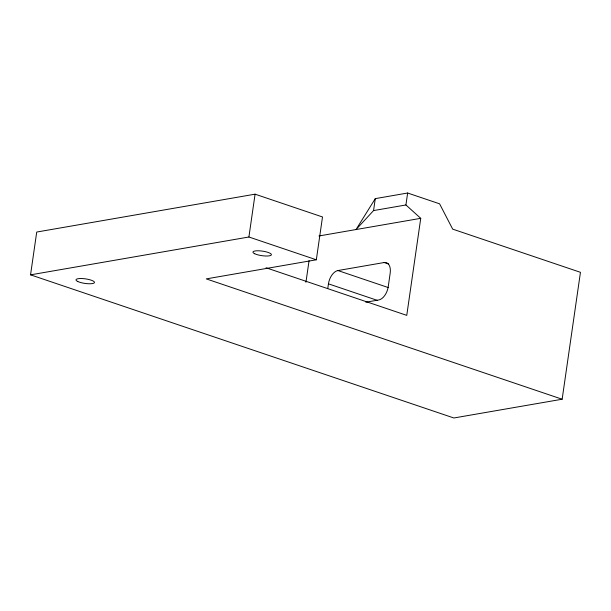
<?xml version="1.0" encoding="UTF-8"?>
<svg xmlns="http://www.w3.org/2000/svg" width="611" height="611" viewBox="0 0 611 611"><rect width="100%" height="100%" fill="white"/><g stroke="black" fill="none" stroke-linecap="round" stroke-linejoin="round"><path stroke-width="0.92" d="M562.151 399.227L206.266 278.891L316.338 259.79L322.501 216.966L255.077 194.176L36.721 232.043L30.55 274.843L453.866 417.985L562.151 399.227L580.45 272.315L452.682 229.133L439.584 203.814L407.644 193.015L375.284 198.628L356.022 229.545L373.558 210.574L375.284 198.628M30.55 274.843L248.906 236.999L255.077 194.176M305.935 282.305L309.059 260.637M327.794 288.346L328.443 283.84A12.457 7.263 -71.3 0 1 337.929 270.543L384.143 262.531L388.657 264.059M266.052 267.771L406.758 315.368L420.742 218.333L405.918 204.968L407.644 193.015M373.558 210.574L405.918 204.968M318.942 235.968L420.742 218.333M365.806 302.216L378.744 299.97A12.464 7.271 -71.3 0 0 388.237 286.674L390.185 273.14A12.457 7.263 -71.3 0 0 384.143 262.531M248.906 236.999L316.338 259.79M337.929 270.543L388.466 287.628M328.443 283.84L377.17 300.314M254.703 253.748A9.341 2.291 8.2 0 0 270.635 255.482A9.341 2.291 8.2 0 0 261.225 250.968A9.341 2.291 8.2 0 0 254.703 253.748M77.75 281.488A9.341 2.291 8.2 0 0 93.689 283.229A9.341 2.291 8.2 0 0 84.272 278.708A9.341 2.291 8.2 0 0 77.75 281.488"/></g></svg>
